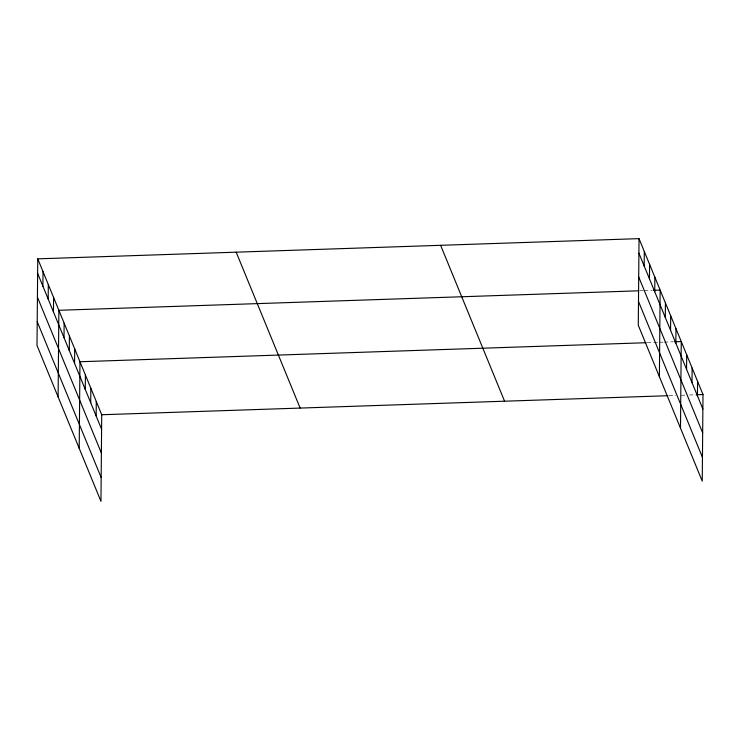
<?xml version="1.0" encoding="UTF-8"?>
<svg xmlns="http://www.w3.org/2000/svg" width="740" height="740" viewBox="0 0 740 740"><rect width="100%" height="100%" fill="white"/><g stroke="black" fill="none" stroke-linecap="round" stroke-linejoin="round"><path stroke-width="0.56" stroke-dasharray="3.7 2.78" d="M639.739 290.774L643.134 290.663M644.272 290.626L652.208 290.358M647.241 342.685L663.114 342.148M664.243 342.111L673.317 341.806M668.988 395.687L675.787 395.456M681.457 395.271L684.861 395.151M689.393 395.003L695.063 394.809"/><path stroke-width="1.11" d="M37.759 258.843L37 345.46L100.964 501.359L101.713 414.742L37.759 258.843L639.036 238.641L703 394.54L702.241 481.157L638.287 325.258L639.036 238.641M42.902 286.223L43.031 271.71M48.183 299.08L48.313 284.567M53.456 311.938L53.585 297.434M58.109 396.899L58.867 310.291L638.601 290.811M64.01 337.662L64.14 323.158M69.292 350.529L69.421 336.016M74.564 363.386L74.694 348.882M79.217 448.348L79.966 361.74L646.103 342.722M85.285 389.499L85.405 374.995M90.715 402.754L90.844 388.241M96.154 416.01L96.283 401.496M644.188 266.021L644.318 251.507M649.461 278.878L649.591 264.365M654.743 291.736L654.872 277.232M659.386 376.697L660.145 290.089L653.346 290.321M665.297 317.46L665.427 302.956M670.57 330.327L670.699 315.814M675.851 343.184L675.981 328.68M680.495 428.146L681.253 341.538L674.455 341.769M686.563 369.297L686.692 354.793M692.002 382.552L692.122 368.039M697.441 395.808L697.561 381.294M101.713 414.742L667.85 395.724M696.201 394.772L703 394.54M638.916 253.154L702.87 409.054M638.703 276.945L702.667 432.845M638.49 301.457L702.454 457.366M440.615 245.31L504.578 401.21M236.18 252.183L300.144 408.082M37.629 273.356L101.593 429.256M37.425 297.147L101.38 453.046M37.203 321.66L101.167 477.568"/></g></svg>
